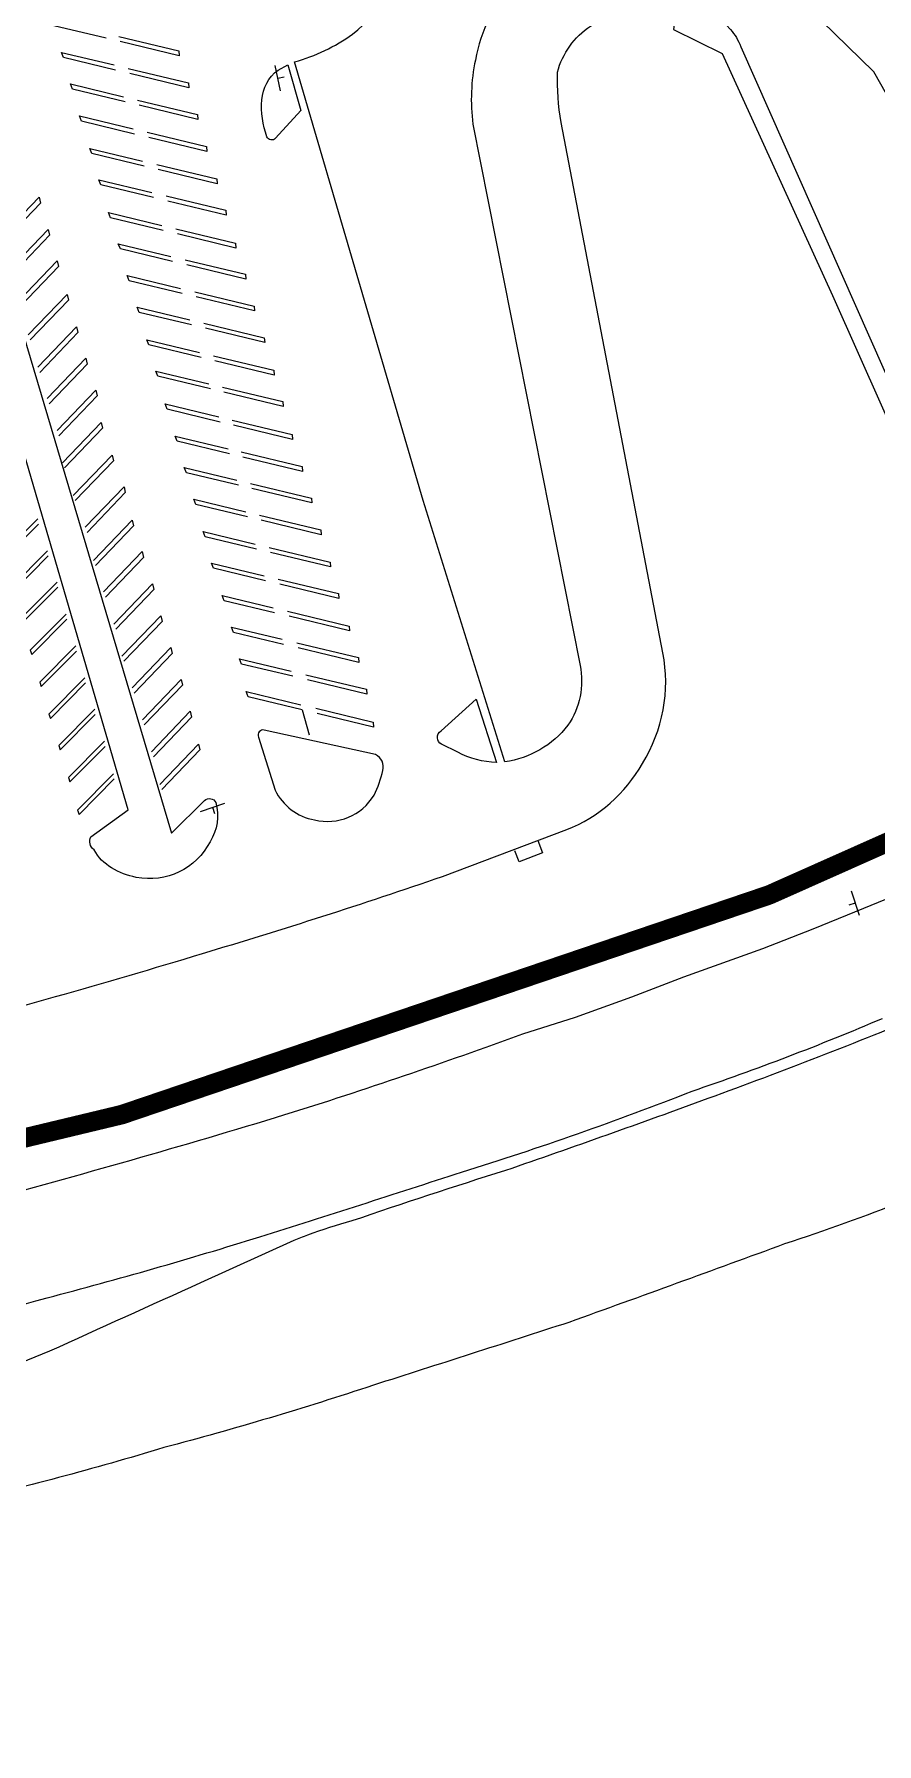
# Model space of a CAD drawing. Header units: feet. Extents: x 6763715 to 6770513, y 1886699 to 1891873.
# Drawn here: x 6767336 to 6767596, y 1887527 to 1888054 of the extents above; entities that cross this region are included whole.
import ezdxf

# ---------------------------------------------------------------- set-up
doc = ezdxf.new("R2010")
doc.units = ezdxf.units.FT
doc.header["$LTSCALE"] = 48
doc.header["$MEASUREMENT"] = 0
doc.linetypes.add('PHANTOM2', pattern=[1.25, 0.625, -0.125, 0.125, -0.125, 0.125, -0.125])
doc.layers.get('0').update_dxf_attribs({"lineweight": 0})
for name, color, linetype, lineweight in [('C-PKNG-STRP', 3, 'Continuous', 0), ('C-PROP', 7, 'PHANTOM2', 0), ('C-ROAD', 5, 'Continuous', 0), ('L-SITE-WALK', 6, 'Continuous', 0)]:
    doc.layers.add(name, color=color, linetype=linetype, lineweight=lineweight)

# ---------------------------------------------------------------- blocks, each defined once
blk = doc.blocks.new('Campus_Base_Map_NEW$0$S1')
for points in [[(-0.083, 0), (0.083, 0)], [(0, 0), (0, -0.042)]]:
    blk.add_lwpolyline(points)

msp = doc.modelspace()

# ---------------------------------------------------------------- linework, layer by layer
at = {"layer": 'C-PKNG-STRP'}
for points in [[(6767358.04, 1888053.01), (6767341.95, 1888056.87), (6767341.32, 1888058.5)], [(6767361.92, 1888053.55), (6767380.48, 1888049.08), (6767380.59, 1888047.58), (6767362.39, 1888051.96)], [(6767360.96, 1888043.18), (6767344.95, 1888047.03), (6767344.32, 1888048.66)], [(6767344.32, 1888048.66), (6767360.49, 1888044.77)], [(6767364.85, 1888043.72), (6767383.48, 1888039.24), (6767383.59, 1888037.74), (6767365.32, 1888042.13)], [(6767347.07, 1888038.91), (6767363.4, 1888034.98)], [(6767363.87, 1888033.39), (6767347.69, 1888037.28), (6767347.07, 1888038.91)], [(6767367.76, 1888033.93), (6767386.22, 1888029.49), (6767386.34, 1888027.99), (6767368.23, 1888032.34)], [(6767366.82, 1888023.5), (6767350.44, 1888027.43), (6767349.82, 1888029.06)], [(6767349.82, 1888029.06), (6767366.34, 1888025.09)], [(6767370.71, 1888024.04), (6767388.97, 1888019.64), (6767389.09, 1888018.14), (6767371.18, 1888022.45)], [(6767369.77, 1888013.57), (6767353.65, 1888017.45), (6767353.02, 1888019.08)], [(6767353.02, 1888019.08), (6767369.3, 1888015.16)], [(6767373.66, 1888014.11), (6767392.17, 1888009.66), (6767392.29, 1888008.16), (6767374.14, 1888012.52)], [(6767372.65, 1888003.89), (6767356.39, 1888007.8), (6767355.76, 1888009.43)], [(6767355.76, 1888009.43), (6767372.18, 1888005.48)], [(6767325.51, 1887991.57), (6767337.46, 1888004.02), (6767337.86, 1888002.24), (6767326.11, 1887989.99)], [(6767376.55, 1888004.43), (6767394.92, 1888000.01), (6767395.03, 1887998.51), (6767377.02, 1888002.84)], [(6767375.67, 1887993.75), (6767359.4, 1887997.66), (6767358.77, 1887999.29)], [(6767358.77, 1887999.29), (6767375.19, 1887995.34)], [(6767328.26, 1887981.62), (6767340.22, 1887994.07), (6767340.62, 1887992.29), (6767328.86, 1887980.05)], [(6767379.57, 1887994.28), (6767397.93, 1887989.87), (6767398.04, 1887988.37), (6767380.04, 1887992.69)], [(6767378.51, 1887984.2), (6767362.44, 1887988.07), (6767361.81, 1887989.7)], [(6767361.81, 1887989.7), (6767378.03, 1887985.79)], [(6767331.01, 1887971.97), (6767342.96, 1887984.42), (6767343.36, 1887982.64), (6767331.61, 1887970.4)], [(6767382.41, 1887984.74), (6767400.97, 1887980.28), (6767401.08, 1887978.77), (6767382.88, 1887983.15)], [(6767381.44, 1887974.35), (6767365.14, 1887978.27), (6767364.51, 1887979.89)], [(6767364.51, 1887979.89), (6767380.97, 1887975.94)], [(6767334.07, 1887961.64), (6767346.02, 1887974.09), (6767346.42, 1887972.3), (6767334.67, 1887960.06)], [(6767384.32, 1887964.67), (6767368.28, 1887968.53), (6767367.65, 1887970.16)], [(6767367.65, 1887970.16), (6767383.84, 1887966.26)], [(6767385.34, 1887974.88), (6767403.66, 1887970.48), (6767403.78, 1887968.97), (6767385.82, 1887973.29)], [(6767388.21, 1887965.21), (6767406.81, 1887960.74), (6767406.93, 1887959.24), (6767388.67, 1887963.63)], [(6767336.97, 1887951.64), (6767348.93, 1887964.09), (6767349.33, 1887962.31), (6767337.57, 1887950.06)], [(6767370.56, 1887960.11), (6767386.84, 1887956.2)], [(6767387.31, 1887954.61), (6767371.19, 1887958.49), (6767370.56, 1887960.11)], [(6767339.87, 1887941.95), (6767351.82, 1887954.4), (6767352.22, 1887952.61), (6767340.47, 1887940.37)], [(6767391.12, 1887955.17), (6767409.71, 1887950.7), (6767409.83, 1887949.19), (6767391.58, 1887953.58)], [(6767390.19, 1887944.94), (6767373.98, 1887948.84), (6767373.35, 1887950.47)], [(6767373.35, 1887950.47), (6767389.72, 1887946.53)], [(6767342.92, 1887932.11), (6767354.87, 1887944.56), (6767355.27, 1887942.77), (6767343.52, 1887930.53)], [(6767393.92, 1887945.52), (6767412.51, 1887941.05), (6767412.62, 1887939.55), (6767394.38, 1887943.93)], [(6767393.22, 1887934.75), (6767376.84, 1887938.69), (6767376.21, 1887940.32)], [(6767376.21, 1887940.32), (6767392.75, 1887936.34)], [(6767344.62, 1887922.18), (6767356.57, 1887934.63), (6767356.97, 1887932.84), (6767345.22, 1887920.6)], [(6767396.87, 1887935.35), (6767415.37, 1887930.9), (6767415.48, 1887929.4), (6767397.33, 1887933.76)], [(6767396.07, 1887924.93), (6767379.94, 1887928.81), (6767379.31, 1887930.43)], [(6767379.31, 1887930.43), (6767395.62, 1887926.51)], [(6767347.93, 1887912.09), (6767359.88, 1887924.54), (6767360.28, 1887922.76), (6767348.53, 1887910.52)], [(6767399.72, 1887925.52), (6767418.47, 1887921.02), (6767418.58, 1887919.51), (6767400.18, 1887923.94)], [(6767382.15, 1887920.74), (6767398.37, 1887916.84)], [(6767398.82, 1887915.25), (6767382.78, 1887919.11), (6767382.15, 1887920.74)], [(6767351.62, 1887902.32), (6767363.57, 1887914.77), (6767363.97, 1887912.99), (6767352.22, 1887900.75)], [(6767402.53, 1887915.84), (6767421.31, 1887911.32), (6767421.43, 1887909.82), (6767403, 1887914.25)], [(6767401.59, 1887905.49), (6767385.68, 1887909.31), (6767385.05, 1887910.94)], [(6767385.05, 1887910.94), (6767401.14, 1887907.07)], [(6767337.02, 1887904.92), (6767325.93, 1887893.74), (6767326.37, 1887892.41), (6767337.18, 1887903.31)], [(6767354.13, 1887892.07), (6767366.09, 1887904.52), (6767366.49, 1887902.73), (6767354.73, 1887890.49)], [(6767405.37, 1887906.05), (6767424.21, 1887901.53), (6767424.32, 1887900.02), (6767405.83, 1887904.47)], [(6767404.41, 1887895.56), (6767388.58, 1887899.37), (6767387.95, 1887901)], [(6767387.95, 1887901), (6767403.96, 1887897.15)], [(6767408.26, 1887896.12), (6767427.11, 1887891.58), (6767427.23, 1887890.08), (6767408.72, 1887894.53)], [(6767340.01, 1887895.08), (6767328.93, 1887883.9), (6767329.37, 1887882.57), (6767340.18, 1887893.47)], [(6767357.23, 1887882.38), (6767369.18, 1887894.83), (6767369.58, 1887893.04), (6767357.83, 1887880.8)], [(6767407.18, 1887885.82), (6767391.18, 1887889.67), (6767390.55, 1887891.29)], [(6767390.55, 1887891.29), (6767406.73, 1887887.4)], [(6767342.96, 1887885.43), (6767331.87, 1887874.26), (6767332.31, 1887872.93), (6767343.12, 1887883.83)], [(6767411.09, 1887886.35), (6767429.71, 1887881.88), (6767429.82, 1887880.37), (6767411.55, 1887884.77)], [(6767360.43, 1887872.5), (6767372.38, 1887884.94), (6767372.78, 1887883.16), (6767361.03, 1887870.92)], [(6767393.8, 1887881.31), (6767409.54, 1887877.53)], [(6767409.99, 1887875.94), (6767394.43, 1887879.68), (6767393.8, 1887881.31)], [(6767345.76, 1887875.59), (6767334.67, 1887864.41), (6767335.11, 1887863.08), (6767345.92, 1887873.98)], [(6767362.93, 1887862.59), (6767374.88, 1887875.04), (6767375.28, 1887873.25), (6767363.53, 1887861.01)], [(6767413.96, 1887876.46), (6767432.96, 1887871.89), (6767433.07, 1887870.39), (6767414.42, 1887874.88)], [(6767412.75, 1887866.21), (6767397.27, 1887869.94), (6767396.65, 1887871.56)], [(6767396.65, 1887871.56), (6767412.3, 1887867.8)], [(6767348.7, 1887865.79), (6767337.62, 1887854.62), (6767338.06, 1887853.29), (6767348.87, 1887864.19)], [(6767366.08, 1887852.8), (6767378.03, 1887865.25), (6767378.43, 1887863.47), (6767366.67, 1887851.22)], [(6767416.78, 1887866.72), (6767435.8, 1887862.15), (6767435.92, 1887860.64), (6767417.24, 1887865.13)], [(6767415.55, 1887856.39), (6767399.77, 1887860.18), (6767399.14, 1887861.81)], [(6767399.14, 1887861.81), (6767415.1, 1887857.97)], [(6767351.5, 1887855.95), (6767340.42, 1887844.77), (6767340.86, 1887843.44), (6767351.67, 1887854.34)], [(6767369.22, 1887843.01), (6767381.17, 1887855.46), (6767381.57, 1887853.68), (6767369.82, 1887841.44)], [(6767419.64, 1887856.88), (6767438.3, 1887852.39), (6767438.42, 1887850.89), (6767420.1, 1887855.29)], [(6767418.48, 1887846.06), (6767401.83, 1887850.06), (6767401.2, 1887851.69)], [(6767401.2, 1887851.69), (6767418.03, 1887847.64)], [(6767354.55, 1887846.26), (6767343.46, 1887835.08), (6767343.9, 1887833.75), (6767354.71, 1887844.65)], [(6767372.02, 1887833.17), (6767383.97, 1887845.62), (6767384.37, 1887843.83), (6767372.62, 1887831.59)], [(6767418.48, 1887846.06), (6767420.68, 1887838.31)], [(6767422.64, 1887846.53), (6767440.36, 1887842.27), (6767440.48, 1887840.77), (6767423.1, 1887844.94)], [(6767357.55, 1887836.37), (6767346.46, 1887825.19), (6767346.9, 1887823.86), (6767357.71, 1887834.76)], [(6767374.58, 1887823.06), (6767386.53, 1887835.51), (6767386.93, 1887833.73), (6767375.18, 1887821.48)], [(6767360.35, 1887826.37), (6767349.26, 1887815.19), (6767349.7, 1887813.86), (6767360.52, 1887824.76)]]:
    msp.add_lwpolyline(points, dxfattribs=at)
at = {"layer": 'C-PROP', "ltscale": 0.02, "const_width": 6, "elevation": -178.8}
msp.add_lwpolyline([(6769012.67, 1888295.37, 0.136105), (6767938.83, 1887977.76, -0.282387), (6765535.01, 1887963.21), (6765125.2, 1887960.53), (6765008.26, 1888061.18), (6763829.05, 1890965.33), (6763828.78, 1890985.96), (6763983.43, 1891051.43), (6764153.83, 1890819.55), (6764199.85, 1890842), (6764151.8, 1891122.84, -0.016472), (6764351.86, 1891197.56, -0.000343), (6765614.04, 1891619.04, -0.151573), (6766084.72, 1891639.02, -0.00004), (6767109.8, 1891365.37), (6767424.22, 1891242.17)], format="xyb", dxfattribs=at)
at = {"layer": 'C-ROAD'}
for points in [[(6767231.19, 1888270.79), (6767227.63, 1888278.43), (6767217.26, 1888267.28, -0.553417), (6767213.82, 1888267.94, -0.316023), (6767221.5, 1888291.84, -0.051804), (6767231.19, 1888296.02, -0.172077), (6767244.69, 1888293.18), (6767247.19, 1888291.41, -0.351347), (6767248.2, 1888287.9), (6767238.38, 1888277.62), (6767274.11, 1888158.01), (6767378.24, 1887808.1), (6767388.41, 1887818.1, -0.511743), (6767391.87, 1887817.51, -0.205133), (6767390.1, 1887805.42, -0.334748), (6767367.32, 1887794.44, -0.085309), (6767359.75, 1887797.35, -0.132257), (6767354.33, 1887802.92, -0.368187), (6767353.36, 1887806.98), (6767364.89, 1887815.28), (6767323.33, 1887957.01), (6767280.99, 1888100.12), (6767231.19, 1888270.79)], [(6767483.96, 1888070.63, 0.141604), (6767471.88, 1888046.3, 0.084443), (6767471.09, 1888026.56), (6767504.14, 1887859.75, -0.203362), (6767500.36, 1887841.31, -0.194978), (6767480.94, 1887830.03), (6767455.75, 1887910.52), (6767416.14, 1888045.73, 0.088768), (6767434, 1888054.27, 0.200336), (6767449.93, 1888083.16, 0.112663)], [(6766925.17, 1887680.8, 0.029159), (6766970.45, 1887688.13, -0.010724), (6766999.95, 1887694.02, -0.028201), (6767052.66, 1887700.59, -0.010523), (6767094.79, 1887703.62, -0.016273), (6767112.85, 1887705.42, 0.017425), (6767126.34, 1887707.25, 0.01597), (6767231.19, 1887729.19, 0.009289), (6767296.75, 1887745.44, 0.011814), (6767387.76, 1887771, 0.010762), (6767461.76, 1887794.75), (6767500, 1887809.15, 0.17187), (6767523.34, 1887829.54, 0.187716), (6767529.67, 1887863.68), (6767498.28, 1888027.09, -0.048037), (6767497.16, 1888042.53, -0.182444), (6767507.3, 1888056.77, -0.014345), (6767522.92, 1888064.53, -0.300712), (6767550.46, 1888055.71, -0.09017), (6767553.67, 1888050.41), (6767650.88, 1887831.17, -0.435034)], [(6767418.1, 1888030.76), (6767410.28, 1888022.19, -0.549707), (6767407.62, 1888022.65, -0.109298), (6767406.02, 1888034.04, -0.214825), (6767411.03, 1888043.18), (6767414.07, 1888044.82), (6767418.1, 1888030.76)], [(6768146.83, 1887978.23, 0.003819), (6768081.7, 1887943.63), (6768052.46, 1887927), (6768025.37, 1887911.99), (6767947.55, 1887863.22, 0.020551), (6767870.66, 1887820.02, -0.018723), (6767767.57, 1887766.98, -0.00775), (6767700.94, 1887735.72, -0.005941), (6767640.13, 1887710.19, -0.029337), (6767567.18, 1887681.49, -0.001631), (6767500.69, 1887657.32, -0.000883), (6767440.43, 1887637.95, -0.015716), (6767375.88, 1887618.74, -0.017758), (6767310.57, 1887601.4, -0.009569), (6767263.18, 1887589.83), (6767230.99, 1887583.04, -0.018923), (6767103.83, 1887558.9, -0.012774), (6766983.76, 1887542.05, -0.001893), (6766873.81, 1887532.87, -0.011274), (6766764.64, 1887528.55, -0.014834), (6766683.58, 1887528.39), (6766660.92, 1887529.49, -1.466527)], [(6768146.83, 1887978.23, 0.003819), (6768081.7, 1887943.63), (6768052.46, 1887927), (6768025.37, 1887911.99), (6767947.55, 1887863.22, 0.020551), (6767870.66, 1887820.02, -0.018723), (6767767.57, 1887766.98, -0.00775), (6767700.94, 1887735.72, -0.005941), (6767640.13, 1887710.19, -0.029337), (6767567.18, 1887681.49, -0.001631), (6767500.69, 1887657.32, -0.000883), (6767440.43, 1887637.95, -0.015716), (6767375.88, 1887618.74, -0.017758), (6767310.57, 1887601.4, -0.009569), (6767263.18, 1887589.83), (6767230.99, 1887583.04, -0.018923), (6767103.83, 1887558.9, -0.012774), (6766983.76, 1887542.05, -0.001893), (6766873.81, 1887532.87, -0.011274), (6766764.64, 1887528.55, -0.014834), (6766683.58, 1887528.39), (6766660.92, 1887529.49, -1.466527)], [(6768146.83, 1887978.23, 0.003819), (6768081.7, 1887943.63), (6768052.46, 1887927), (6768025.37, 1887911.99), (6767947.55, 1887863.22, 0.020551), (6767870.66, 1887820.02, -0.018723), (6767767.57, 1887766.98, -0.00775), (6767700.94, 1887735.72, -0.005941), (6767640.13, 1887710.19, -0.029337), (6767567.18, 1887681.49, -0.001631), (6767500.69, 1887657.32, -0.000883), (6767440.43, 1887637.95, -0.015716), (6767375.88, 1887618.74, -0.017758), (6767310.57, 1887601.4, -0.009569), (6767263.18, 1887589.83), (6767230.99, 1887583.04, -0.018923), (6767103.83, 1887558.9, -0.012774), (6766983.76, 1887542.05, -0.001893), (6766873.81, 1887532.87, -0.011274), (6766764.64, 1887528.55, -0.014834), (6766683.58, 1887528.39), (6766660.92, 1887529.49, -1.466527)], [(6767472.11, 1887849.33), (6767478.35, 1887829.85, -0.115162), (6767466.42, 1887832.98), (6767461.45, 1887835.47, -0.587824), (6767461.28, 1887839.56), (6767472.11, 1887849.33)], [(6767441.09, 1887832.3), (6767406.81, 1887839.83, 0.610118), (6767405.03, 1887837.68), (6767410.12, 1887821.36, 0.242611), (6767422.29, 1887812.15, 0.331009), (6767440.62, 1887819.81, 0.066631), (6767443.33, 1887827.38, 0.352679), (6767441.09, 1887832.3, 2.096449)], [(6767605.01, 1887790.42), (6767591.45, 1887784.87), (6767575.87, 1887778.5), (6767560.39, 1887772.38), (6767536.05, 1887763.64), (6767519.96, 1887757.51), (6767502.64, 1887751.23), (6767486.42, 1887746.14, -0.011673), (6767413.06, 1887721.22, -0.008783), (6767318, 1887694.08, -0.008942), (6767255.7, 1887678.41), (6767231.92, 1887673.18, -0.004363), (6767138.45, 1887654.06, -0.012127), (6767022.46, 1887635.91, -0.012934), (6766884.73, 1887622.36, -0.017781), (6766782.47, 1887617.74, -0.017847), (6766680, 1887617.24, -0.006845), (6766588.82, 1887620.91, -0.008307)], [(6766881.64, 1887587.71, 0.013511), (6766967.75, 1887595.38, 0.012966), (6767082.78, 1887609.94, 0.006473), (6767195.75, 1887630.49, 0.002352), (6767230.24, 1887637.62), (6767258.61, 1887643.98, 0.00188), (6767283.48, 1887649.74, 0.004747), (6767339.87, 1887664.9, 0.012138), (6767405.43, 1887683.69, 0.002682), (6767467.61, 1887703.63, 0.018783), (6767538.68, 1887728.58, 0.01932), (6767597.34, 1887751)], [(6767611.61, 1887752.69, -0.010583), (6767543.49, 1887726.28, -0.005195), (6767481.17, 1887704.1, 0.007426), (6767433.78, 1887688.56, 0.021674), (6767420.09, 1887684.19, 0.009065), (6767415.9, 1887682.57), (6767387.15, 1887669.45, 0.001485), (6767340.57, 1887648.4, -0.007707), (6767304.36, 1887634.41, -0.025821), (6767273.2, 1887626.71, 10.462691), (6767273.2, 1887626.71, -0.003953), (6767260.33, 1887623.64), (6767230.99, 1887617.25, -0.022486), (6767059.9, 1887586.48, -0.014771), (6766915.84, 1887570.76, -0.0168)]]:
    msp.add_lwpolyline(points, format="xyb", dxfattribs=at)
msp.add_lwpolyline([(6767682.6, 1887849.72), (6767609.6, 1888015.7), (6767605.99, 1888022.77), (6767594.64, 1888042.69), (6767578.58, 1888058.42, -0.25506), (6767570.95, 1888074.61, -0.244981), (6767577.36, 1888088.43, -0.109881), (6767595.26, 1888097.17, -0.288849), (6767616.74, 1888086.95), (6767631.53, 1888052.41, -0.019711), (6767637.05, 1888036.86), (6767697.94, 1887855.93, -0.311856), (6767695.1, 1887846.01, -0.499056)], format="xyb", close=True, dxfattribs=at)
msp.add_lwpolyline([(6767491.08, 1887805.79), (6767492.56, 1887801.96), (6767485.38, 1887799.18), (6767484.03, 1887802.65)], dxfattribs=at)
at = {"layer": 'L-SITE-WALK', "lineweight": 0}
msp.add_lwpolyline([(6767534.21, 1888065.17), (6767532.94, 1888055.67), (6767547.95, 1888048.29), (6767581.89, 1887973.71), (6767643.56, 1887835.24), (6767632.91, 1887806.81), (6767625.47, 1887803.63), (6767626.43, 1887799.82)], dxfattribs=at)

# ---------------------------------------------------------------- block references
at = {"layer": 'C-PKNG-STRP'}
for p, xscale, yscale, zscale, rotation in [((6767410.96, 1888040.68), 47.99999999999992, 47.99999999999992, 47.99999999999992, 102.1347365720675), ((6767390.87, 1887816.03), 47.99999999999999, 47.99999999999999, 47.99999999999999, 18.31075586361042), ((6767588.9, 1887786.53), 47.99999999999996, 47.99999999999996, 47.99999999999996, 288.3573452825086)]:
    msp.add_blockref('Campus_Base_Map_NEW$0$S1', p, dxfattribs=dict(at, xscale=xscale, yscale=yscale, zscale=zscale, rotation=rotation))

doc.saveas('drawing.dxf')
